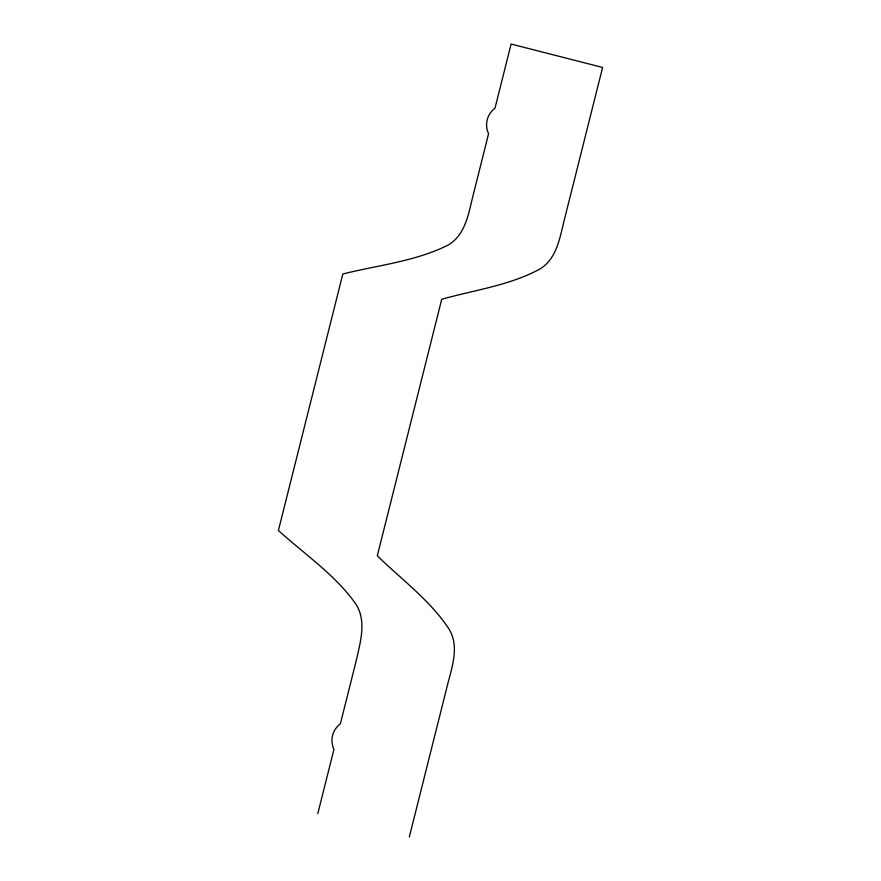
<?xml version="1.0" encoding="UTF-8"?>
<svg xmlns="http://www.w3.org/2000/svg" width="881" height="881" viewBox="0 0 881 881"><rect width="100%" height="100%" fill="white"/><g stroke="black" fill="none" stroke-linecap="round" stroke-linejoin="round"><path stroke-width="1.32" d="M317.821 813.548L333.932 749.423C329.802 740.106 332.302 730.019 340.374 723.775L356.486 659.649C360.45 641.555 366.782 620.764 355.704 603.837C335.044 574.632 304.595 554.292 278.396 530.494L342.819 273.991C377.663 265.236 414.577 261.558 447.141 245.557C464.584 236.328 468.274 215.371 472.458 197.95L488.559 133.824C484.44 124.507 486.907 114.409 495.001 108.176L511.112 44.05L602.604 67.452L563.95 221.351C559.699 238.652 556.374 259.322 539.59 269.201C509.361 285.532 474.452 290.003 441.733 299.287L377.31 555.79C401.692 579.676 430.291 600.39 449.156 629.265C459.232 645.96 452.438 665.761 447.977 683.05L409.324 836.95"/></g></svg>
